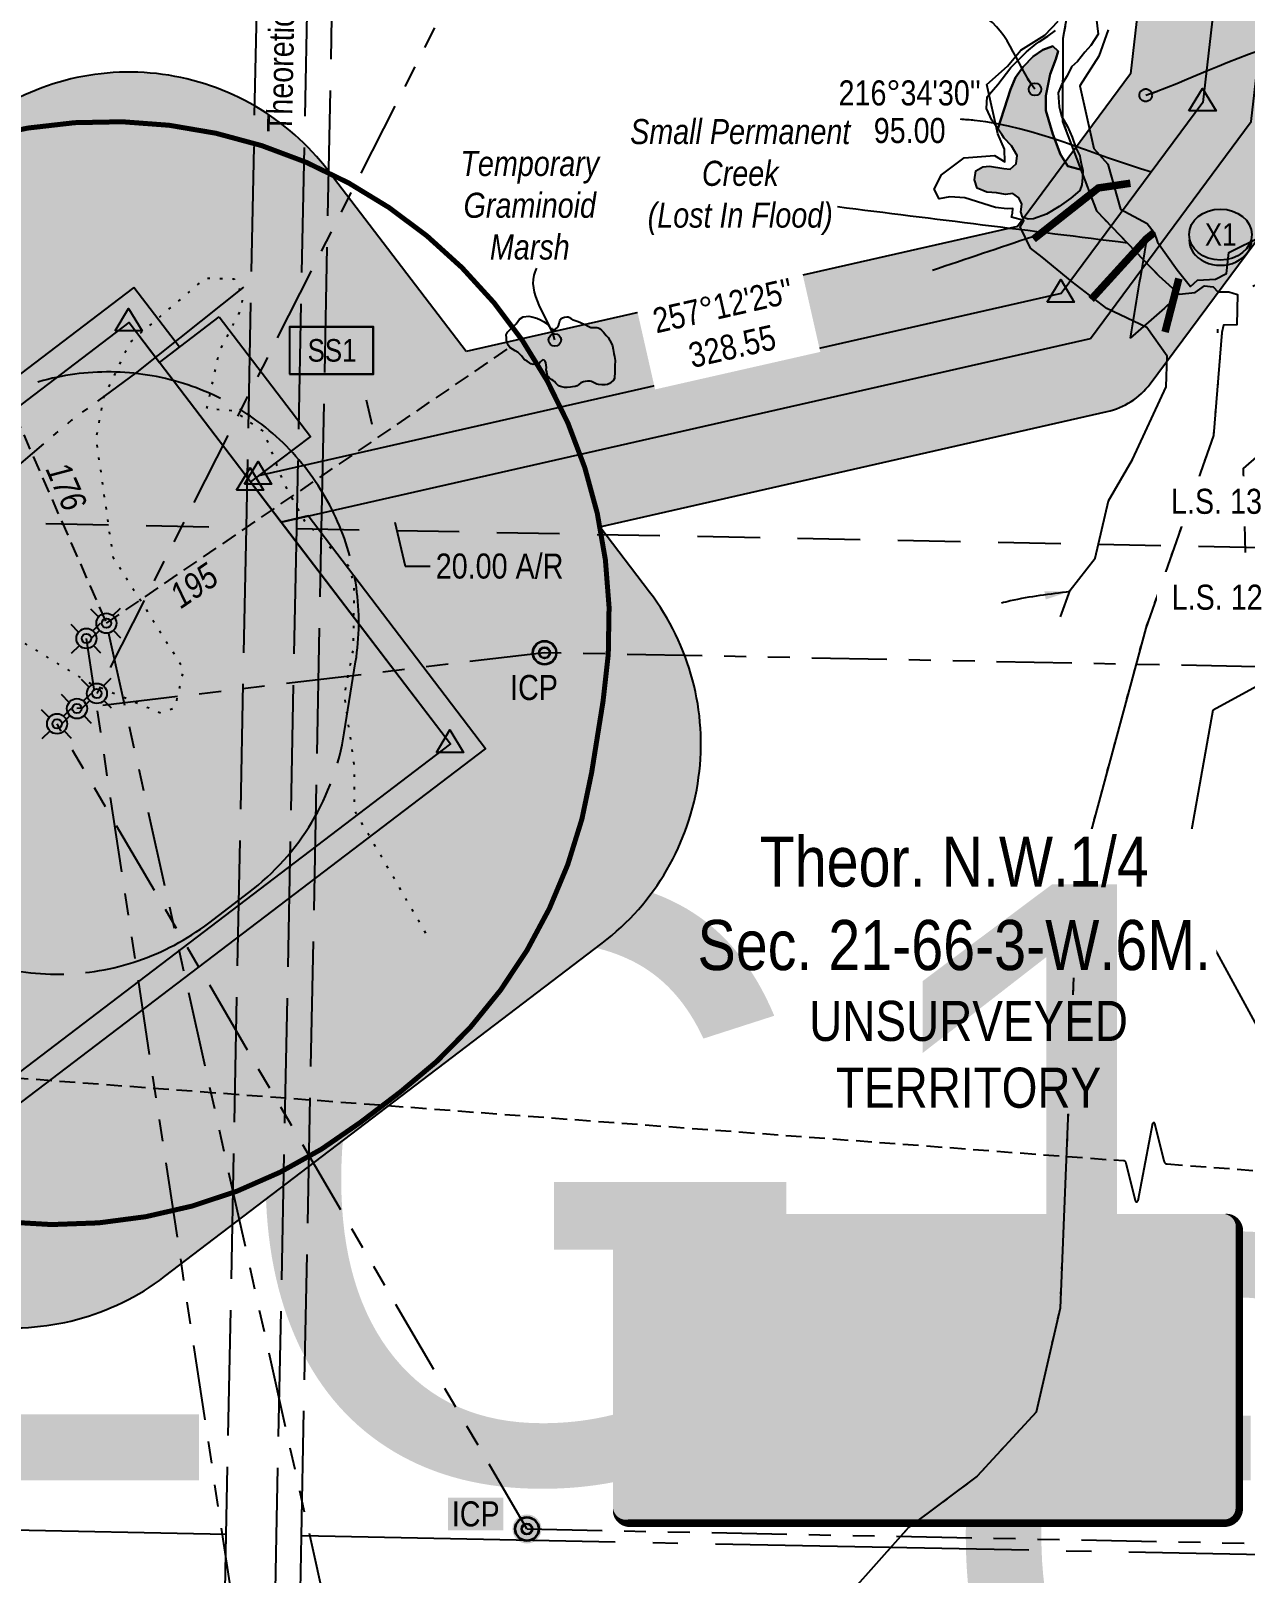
# Model space of a CAD drawing. Extents: x 408734 to 418041, y 6062812 to 6070261.
# Drawn here: x 409556 to 410040, y 6065301 to 6065917 of the extents above; entities that cross this region are included whole.
import ezdxf
from ezdxf.enums import TextEntityAlignment as Align

# ---------------------------------------------------------------- set-up
doc = ezdxf.new("R2018")
doc.units = 0
doc.header["$LTSCALE"] = 5
doc.header["$PDSIZE"] = 0.5
for name, pattern in [('0', [1, 1, 0]), ('foc-BUFFER', [16.75, 15, -1.75]), ('foc-DRILLPATH', [14.75, 6, -1.75, 1.75, -1.75, 1.75, -1.75]), ('foc-LSD', [8, 5, -3]), ('foc-QUARTERLINE', [33, 25, -3, 2, -3]), ('foc-SEISMIC', [20.5, 15, -1, 0.5, -1, 0.5, -1, 0.5, -1]), ('foc-TIELINE', [1.875, 1.25, -0.625]), ('foc-TOPO', [1, 0.2, -0.8]), ('foc-UNSURVEYED', [12.5, 10, -2.5]), ('foc-WHEELTRACKS', [2, 0.4, -1.6])]:
    doc.linetypes.add(name, pattern=pattern)
doc.layers.get('Defpoints').update_dxf_attribs({"color": 9})
for name, color, linetype, lineweight in [('AS-GENERAL', 48, 'Continuous', 18), ('T-TEXT', 48, 'Continuous', 18), ('T-TIE-T', 201, 'Continuous', 18)]:
    doc.layers.add(name, color=color, linetype=linetype, lineweight=lineweight)
for name, color, linetype in [('AS-SEISMIC', 224, 'foc-SEISMIC'), ('AUX-BUFFER', 7, 'foc-BUFFER'), ('BF_SLNET_arc', 7, 'Continuous'), ('C-SYMBOL', 7, 'Continuous'), ('F-RW', 190, 'Continuous'), ('L-BD', 7, 'Continuous'), ('L-MON', 1, 'Continuous'), ('L-ROAD-T', 7, 'Continuous'), ('L-SECQ', 8, 'foc-QUARTERLINE'), ('L-SECTION-LSD', 7, 'foc-LSD'), ('L-TIE', 7, 'foc-TIELINE'), ('L-UNS-T', 3, 'Continuous'), ('L-USEC', 7, 'foc-UNSURVEYED'), ('P-BUFFER-H 30m', 51, 'Continuous'), ('P-CROSSINGS', 250, 'Continuous'), ('P-PDRILLPATH', 12, 'foc-DRILLPATH'), ('P-PROPOSED', 10, 'Continuous'), ('P-PROPOSED-H', 21, 'Continuous'), ('P-TEMP-BLOCKS', 250, 'Continuous'), ('P-TEMP-BLUE', 146, 'Continuous'), ('P-TXT', 4, 'Continuous'), ('T-BUSH', 110, '0'), ('T-CREEK', 160, 'Continuous'), ('T-SLOPE', 48, 'Continuous'), ('T-TIE', 201, 'foc-TIELINE'), ('T-VEGETATION CHANGE', 104, 'foc-TOPO'), ('T-WATER', 160, 'Continuous'), ('T-WATER-H', 133, 'Continuous'), ('T-WATER-P3', 160, 'foc-WHEELTRACKS'), ('T-WATER-T', 170, 'Continuous'), ('WETLAND', 143, 'Continuous'), ('WETLAND-T', 146, 'Continuous')]:
    doc.layers.add(name, color=color, linetype=linetype)
doc.layers.add('P-TEMP-BLUE-H', color=7, linetype='Continuous', true_color=0x99e6ff)
doc.styles.add('100L', font='ARIALN.TTF', dxfattribs={"height": 11})
doc.styles.add('175L', font='ARIALN.TTF', dxfattribs={"height": 20})
doc.styles.add('80CG', font='ARIALN.TTF', dxfattribs={"height": 10})
doc.styles.add('80L', font='ARIALN.TTF', dxfattribs={"height": 10})
doc.styles.add('80LS', font='ARIALNI.TTF', dxfattribs={"height": 10})
doc.styles.add('Crossing', font='ARIALN.TTF', dxfattribs={"height": 10})
doc.styles.add('foc-LtypeFont', font='ARIALN.TTF', dxfattribs={"height": 7.35})
doc.styles.get("Standard").update_dxf_attribs({"font": 'ARIALN.TTF'})
doc.linetypes.add('foc-TOPO-flowdirection-NOLINE', pattern='A,0,[">",foc-LtypeFont,S=0.3,R=0,X=0,Y=-0.945],-20,[">",foc-LtypeFont,S=0.3,R=0,X=0,Y=-0.945],0', length=20)
doc.dimstyles.new('Compass 5 000', dxfattribs={"dimscale": 5, "dimtxt": 9, "dimasz": 2, "dimexe": 0.2, "dimexo": 0.0625, "dimgap": 0.5, "dimtad": 0, "dimtih": 1, "dimtoh": 1, "dimzin": 0, "dimdsep": 46, "dimtxsty": '80CG', "dimcen": 0.1, "dimse1": 1, "dimse2": 1, "dimclrd": 256, "dimclrt": 256, "dimaunit": 1, "dimadec": 4, "dimazin": 0, "dimtfac": 0.06, "dimtofl": 0, "dimtmove": 0, "dimatfit": 1, "dimfxl": 0.2, "dimtolj": 1, "dimtzin": 0, "dimlwd": -1, "dimarcsym": 0})

# ---------------------------------------------------------------- blocks, each defined once
blk = doc.blocks.new('*U41')
at = {"color": 44, "lineweight": 30, "flags": 104}
blk.add_attdef('ENTER_TEXT', text='', height=10, dxfattribs=at).set_placement((-1.04, 0.01), align=Align.MIDDLE_CENTER)
blk = doc.blocks.new('*U66')
h = blk.add_hatch(color=255)
edge = h.paths.add_edge_path()
edge.add_line((-119, -62.5), (119, -62.5))
edge.add_arc((119, -56.5), 6, 270, 360)
edge.add_line((125, -56.5), (125, 55))
edge.add_arc((119, 55), 6, 0, 90)
edge.add_line((119, 61), (-119, 61))
edge.add_arc((-119, 55), 6, 90, 180)
edge.add_line((-125, 55), (-125, -56.5))
edge.add_arc((-119, -56.5), 6, 180, 270)
at = {"color": 44, "flags": 128}
blk.add_lwpolyline([(-119, -62.5, 3, 3, 0), (119, -62.5, 3, 3, 0.414214), (125, -56.5, 3, 3, 0), (125, 55, 3, 0, 0.414214), (119, 61, 0, 0, 0), (-119, 61, 0, 0, 0.414214), (-125, 55, 0, 0, 0), (-125, -56.5, 0, 3, 0.414214)], format="xyseb", close=True, dxfattribs=at)
at = {"color": 44, "lineweight": 30, "flags": 104}
blk.add_attdef('ENTER_TEXT', text='', height=10, dxfattribs=at).set_placement((-1.04, 0.01), align=Align.MIDDLE_CENTER)
blk = doc.blocks.new('WC')
at = {"layer": 'L-MON'}
h = blk.add_hatch(color=255, dxfattribs=at)
h.dxf.hatch_style = 1
edge = h.paths.add_edge_path()
edge.add_arc((0, 0), 0.9, 0, 360)
at = {"layer": 'L-MON', "color": 240, "flags": 128}
for points in [[(-0.62, 0.5), (-1.23, 1.12)], [(0.52, 0.61), (1.13, 1.21)], [(-1.18, -1.18), (-0.56, -0.57)], [(1.16, -1.18), (0.56, -0.57)]]:
    blk.add_lwpolyline(points, dxfattribs=at)
at = {"layer": 'L-MON', "color": 240}
for radius in [0.8, 0.373]:
    blk.add_circle((0, 0), radius, dxfattribs=at)
blk = doc.blocks.new('TRIA')
blk.add_hatch(color=255).paths.add_polyline_path([(-0.04, 1.52), (-1.47, -0.87), (1.39, -0.87)])
blk = doc.blocks.new('TRIAA')
blk.add_blockref('TRIA', (0, 0))
blk = doc.blocks.new('TRIB')
at = {"color": 1}
blk.add_lwpolyline([(-1.12, -0.67), (-0.04, 1.13), (1.04, -0.67)], close=True, dxfattribs=at)
blk = doc.blocks.new('TRIBB')
blk.add_blockref('TRIB', (0, 0))
blk = doc.blocks.new('TRICC')
for name in ['TRIAA', 'TRIBB']:
    blk.add_blockref(name, (0, 0))
blk = doc.blocks.new('plspike')
blk.add_blockref('TRICC', (0, 0))
blk = doc.blocks.new('linebrk')
blk.add_lwpolyline([(0, 0.00175, -0.346152), (-0.00019, 0.0015), (-0.00314, 0.00055, 0.772575), (-0.00312, 0.00036), (0.00312, -0.00036, -0.772575), (0.00314, -0.00055), (0.00019, -0.0015, 0.346152), (0, -0.00175)], format="xyb")
blk = doc.blocks.new('*D72')
at = {"layer": 'Defpoints', "color": 0, "transparency": 16777216}
for p in [(409786.53, 6065771.41), (409791.05, 6065751.93), (409698.78, 6065730.49)]:
    blk.add_point(p, dxfattribs=at)
at = {"layer": 'P-TXT', "transparency": 16777216}
for p, q in [((409691.99, 6065759.7), (409689.72, 6065769.44)), ((409701.04, 6065720.75), (409705.14, 6065703.1)), ((409705.14, 6065703.1), (409715.14, 6065703.1))]:
    blk.add_line(p, q, dxfattribs=at)
for points in [[(409693.61, 6065760.08), (409690.36, 6065759.32), (409694.25, 6065749.96)], [(409702.66, 6065721.12), (409699.42, 6065720.37), (409698.78, 6065730.49)]]:
    blk.add_solid(points, dxfattribs=at)
at = {"layer": 'P-TXT', "transparency": 16777216, "insert": (409742.88, 6065703.1), "char_height": 10, "attachment_point": 5, "style": '80CG'}
blk.add_mtext('\\A1;20.00 A/R', dxfattribs=at)
blk = doc.blocks.new('plbh')
at = {"layer": 'L-MON'}
h = blk.add_hatch(color=255, dxfattribs=at)
h.dxf.hatch_style = 1
edge = h.paths.add_edge_path()
edge.add_arc((0, 0), 1.16, 0, 360)
h = blk.add_hatch(color=256, dxfattribs=at)
h.dxf.hatch_style = 1
h.paths.add_polyline_path([(-0.96, 0, 1), (0.96, 0, 1)])
h.paths.add_polyline_path([(0.91, 0, -1), (-0.91, 0, -1)], flags=16)
h.paths.add_polyline_path([(0.45, 0, -1), (-0.45, 0, -1)], flags=0)
h = blk.add_hatch(color=256, dxfattribs=at)
h.dxf.hatch_style = 1
h.paths.add_polyline_path([(-0.45, 0, 1), (0.45, 0, 1)])
h.paths.add_polyline_path([(0.4, 0, -1), (-0.4, 0, -1)], flags=16)
at = {"layer": 'L-MON', "color": 240}
for radius in [0.96, 0.91, 0.45, 0.4]:
    blk.add_circle((0, 0), radius, dxfattribs=at)
blk = doc.blocks.new('ICP_text')
at = {"color": 14, "insert": (-10.78, -0.47), "char_height": 10, "attachment_point": 5, "style": '80L', "bg_fill": 1, "box_fill_scale": 1.15, "bg_fill_color": 255, "bg_fill_transparency": 0}
blk.add_mtext_dynamic_manual_height_columns('\\pxqc;ICP', width=19.0702, gutter_width=47.5, heights=[0], dxfattribs=at)
blk = doc.blocks.new('Temp_Area5')
at = {"true_color": 0x99e6ff}
h = blk.add_hatch(color=141, dxfattribs=at)
h.dxf.hatch_style = 1
h.paths.add_polyline_path([(-16.83, -9.44), (16.33, -9.44), (16.33, 9.05), (-16.83, 9.05)])
at = {"color": 250}
for points in [[(-17.03, -9.64), (16.53, -9.64), (16.53, 9.25), (-17.03, 9.25)], [(-16.93, -9.54), (16.43, -9.54), (16.43, 9.15), (-16.93, 9.15)]]:
    blk.add_lwpolyline(points, close=True, dxfattribs=at)
at = {"color": 250, "style": '80L'}
blk.add_attdef('TEMPORARY', text='', height=9, dxfattribs=at).set_placement((0, -0.15), align=Align.MIDDLE_CENTER)
blk = doc.blocks.new('xing2')
h = blk.add_hatch(color=50)
h.dxf.hatch_style = 1
edge = h.paths.add_edge_path()
edge.add_ellipse((0, 0), major_axis=(-12.5, 0), ratio=0.816297, start_angle=0, end_angle=360)
h = blk.add_hatch(color=250)
h.dxf.hatch_style = 1
edge = h.paths.add_edge_path()
edge.add_ellipse((0, -2.05), major_axis=(-12.5, 0), ratio=0.816297, start_angle=0, end_angle=180)
edge.add_line((12.5, -2.05), (12.5, 0))
edge.add_ellipse((0, 0), major_axis=(-12.5, 0), ratio=0.816297, start_angle=0, end_angle=180, ccw=False)
edge.add_line((-12.5, 0), (-12.5, -2.05))
at = {"color": 250}
blk.add_ellipse((0, 0), major_axis=(-12.5, 0), ratio=0.816297, dxfattribs=at)
blk.add_ellipse((0, -2.05), major_axis=(-12.5, 0), ratio=0.816297, start_param=0, end_param=3.141593, dxfattribs=at)
at = {"color": 250, "style": 'Crossing'}
blk.add_attdef('CROSSING', text='', height=9, dxfattribs=at).set_placement((0.09, 0.02), align=Align.MIDDLE_CENTER)
at = {"color": 250, "style": 'Crossing', "flags": 1}
for tag, p in [('OWNER', (0.09, -12.49)), ('DESCRIPTION', (0.09, -25.77)), ('LOCATION', (0.09, -39.3)), ('DWG_REF', (0.09, -52.84))]:
    blk.add_attdef(tag, text='', height=9, dxfattribs=at).set_placement(p, align=Align.MIDDLE_CENTER)

msp = doc.modelspace()

# ---------------------------------------------------------------- hatches: boundary and pattern name
at = {"layer": 'P-BUFFER-H 30m'}
h = msp.add_hatch(color=256, dxfattribs=at)
h.dxf.hatch_style = 1
edge = h.paths.add_edge_path()
edge.add_line((409729.563, 6065788.765), (409674.537, 6065860.962))
edge.add_arc((409595.038, 6065800.37), 99.958, 37.313398, 127.313398)
edge.add_line((409534.446, 6065879.869), (409359.769, 6065746.737))
edge.add_arc((409420.361, 6065667.237), 99.958, 127.313398, 217.313398)
edge.add_line((409340.861, 6065606.645), (409469.074, 6065438.423))
edge.add_arc((409548.574, 6065499.015), 99.958, 217.313398, 307.313398)
edge.add_line((409609.166, 6065419.515), (409783.843, 6065552.648))
edge.add_arc((409723.251, 6065632.148), 99.958, 307.313398, 397.313398)
edge.add_line((409802.75, 6065692.74), (409782.882, 6065718.868))
edge.add_line((409782.882, 6065718.868), (409985.249, 6065764.823))
edge.add_arc((409978.601, 6065794.083), 30.006, 282.800324, 322.709721)
edge.add_line((410002.473, 6065775.904), (410066.883, 6065862.709))
edge.add_arc((410042.801, 6065880.578), 29.987, 323.424421, 353.463375)
edge.add_line((410072.593, 6065877.164), (410101.211, 6066126.916))
edge.add_line((410101.211, 6066126.916), (410113.522, 6066133.633))
edge.add_arc((410099.161, 6066159.958), 29.987, 298.61467, 388.61467)
edge.add_line((410125.486, 6066174.319), (410115.911, 6066191.869))
edge.add_arc((410089.587, 6066177.508), 29.987, 28.61467, 118.61467)
edge.add_line((410075.225, 6066203.832), (410040.148, 6066184.696))
edge.add_arc((410054.509, 6066158.371), 29.987, 118.61467, 173.463375)
edge.add_line((410024.717, 6066161.785), (409994.674, 6065899.59))
edge.add_line((409994.674, 6065899.59), (409949.497, 6065838.707))
edge.add_line((409949.497, 6065838.707), (409729.563, 6065788.765))
at = {"layer": 'P-PROPOSED-H'}
h = msp.add_hatch(color=256, dxfattribs=at)
h.dxf.hatch_style = 1
h.paths.add_polyline_path([(409978.608, 6065794.066), (410042.801, 6065880.578), (410073.19, 6066145.789), (410099.161, 6066159.958), (410089.587, 6066177.508), (410054.509, 6066158.371), (410023.55, 6065888.183), (409966.964, 6065811.922), (409646.701, 6065739.198), (409643.524, 6065736.753), (409655.726, 6065720.743)])
h = msp.add_hatch(color=256, dxfattribs=at)
h.dxf.hatch_style = 1
h.paths.add_polyline_path([(409548.574, 6065499.015), (409420.361, 6065667.237), (409595.038, 6065800.37), (409723.251, 6065632.148)])
at = {"layer": 'P-TEMP-BLUE-H'}
h = msp.add_hatch(color=256, dxfattribs=at)
h.dxf.hatch_style = 1
h.paths.add_polyline_path([(409596.928, 6065814.379), (409406.352, 6065669.128), (409546.683, 6065485.006), (409737.26, 6065630.257), (409666.445, 6065723.169), (409655.726, 6065720.743), (409723.251, 6065632.148), (409548.574, 6065499.015), (409420.361, 6065667.237), (409595.038, 6065800.37), (409607.169, 6065784.453), (409615.119, 6065790.512)])
h = msp.add_hatch(color=256, dxfattribs=at)
h.dxf.hatch_style = 1
h.paths.add_polyline_path([(409631.019, 6065802.63), (409667.374, 6065754.931), (409643.524, 6065736.753), (409607.169, 6065784.453)], flags=17)
at = {"layer": 'T-WATER-H', "linetype": 'Continuous'}
h = msp.add_hatch(color=256, dxfattribs=at)
h.dxf.hatch_style = 1
h.paths.add_polyline_path([(409969.675, 6065862.851), (409975.664, 6065861.182), (409975.436, 6065858.338), (409975.209, 6065855.38), (409974.356, 6065853.14), (409970.814, 6065850.006), (409966.125, 6065846.684), (409961.088, 6065843.588), (409955.859, 6065841.769), (409953.797, 6065841.662), (409951.557, 6065842.374), (409950.806, 6065844.628), (409951.256, 6065847.632), (409950.055, 6065850.186), (409947.651, 6065851.839), (409944.796, 6065851.538), (409941.199, 6065852.196), (409937.455, 6065852.416), (409937.332, 6065852.423), (409933.464, 6065854.016), (409932.44, 6065857.314), (409932.895, 6065860.954), (409935.739, 6065862.546), (409938.355, 6065862.774), (409944.043, 6065861.864), (409944.134, 6065861.856), (409946.545, 6065861.637), (409949.047, 6065863.684), (409949.389, 6065867.096), (409947.114, 6065870.85), (409944.27, 6065874.035), (409943.219, 6065875.497), (409941.654, 6065877.674), (409946.733, 6065893.36), (409948.685, 6065898.242), (409951.858, 6065902.391), (409955.763, 6065906.54), (409959.668, 6065909.225), (409963.574, 6065910.689), (409965.77, 6065908.737), (409964.794, 6065905.564), (409962.597, 6065899.462), (409960.889, 6065890.92), (409960.889, 6065885.062), (409963.574, 6065875.543), (409966.747, 6065867.489)])

# ---------------------------------------------------------------- linework, layer by layer
at = {"layer": 'AS-GENERAL', "const_width": 2.999, "flags": 128}
for points in [[(409994.596, 6065855.974), (409981.827, 6065854.098), (409955.903, 6065833.635)], [(410004.038, 6065836.296), (410000.861, 6065833.696), (409978.913, 6065809.588)], [(410008.415, 6065796.577), (410013.927, 6065817.945)]]:
    msp.add_lwpolyline(points, dxfattribs=at)
at = {"layer": 'AS-SEISMIC', "flags": 128}
msp.add_lwpolyline([(409419.8, 6065645.155), (409436.759, 6065654.059), (409466.721, 6065677.229), (409486.598, 6065690.9), (409506.85, 6065705.774), (409572.232, 6065761.512), (409598.319, 6065780.525), (409640.775, 6065814.485)], dxfattribs=at)
at = {"layer": 'AUX-BUFFER', "color": 251, "linetype": 'foc-BUFFER', "const_width": 1.999, "flags": 128}
msp.add_lwpolyline([(409687.421, 6065481.16), (409703.33, 6065493.276, 0.1926551), (409779.612, 6065620.739), (409784.15, 6065649.105, 0.6709453), (409468.256, 6065841.705), (409459.533, 6065835.286, 0.1523891), (409388.99, 6065739.332), (409377.266, 6065705.27, 0.741887)], format="xyb", close=True, dxfattribs=at)
at = {"layer": 'AUX-BUFFER', "color": 251, "linetype": 'foc-BUFFER', "flags": 128}
msp.add_lwpolyline([(409626.859, 6065560.683), (409642.769, 6065572.799, 0.1926551), (409680.91, 6065636.53), (409685.448, 6065664.896, 0.6709453), (409527.501, 6065761.196), (409518.778, 6065754.777, 0.1523891), (409483.506, 6065706.8), (409471.782, 6065672.738, 0.741887)], format="xyb", close=True, dxfattribs=at)
at = {"layer": 'BF_SLNET_arc'}
msp.add_lwpolyline([(410029.354, 6065797.693), (410029.3, 6065796.316)], dxfattribs=at)
at = {"layer": 'F-RW'}
msp.add_lwpolyline([(410216.689, 6065205.24), (410160.849, 6065307.528), (410133.218, 6065358.15), (410123.635, 6065375.702), (410014.908, 6065574.888), (410027.576, 6065645.804), (410281.642, 6065784.381), (410290.422, 6065789.171), (410299.294, 6065794.01), (410339.36, 6065815.865), (410363.054, 6065828.79), (410377.162, 6065836.486), (410405.173, 6065851.767), (410422.729, 6065861.343), (410435.895, 6065868.526), (410468.392, 6065886.255), (410475.357, 6065890.054), (410528.043, 6065793.619), (410564.263, 6065813.36)], dxfattribs=at)
at = {"layer": 'L-SECQ', "flags": 128}
for points in [[(408868.566, 6065331.86), (409633.93, 6065316.734)], [(409664.077, 6065316.139), (410419.589, 6065301.207)]]:
    msp.add_lwpolyline(points, dxfattribs=at)
at = {"layer": 'L-SECTION-LSD', "flags": 128}
for points in [[(408841.966, 6065734.457), (409641.723, 6065718.576)], [(409661.827, 6065718.173), (410462.131, 6065702.483)]]:
    msp.add_lwpolyline(points, dxfattribs=at)
at = {"layer": 'L-TIE', "flags": 128}
msp.add_lwpolyline([(410009.184, 6065464.515), (410553.581, 6065423.752)], dxfattribs=at)
at = {"layer": 'L-USEC'}
for p, q in [((409649.773, 6066120.656), (409641.723, 6065718.576)), ((409669.877, 6066120.259), (409661.827, 6065718.173)), ((409671.879, 6065717.98), (409679.929, 6066120.06)), ((409641.723, 6065718.576), (409633.673, 6065316.495)), ((409661.827, 6065718.173), (409653.778, 6065316.092)), ((409663.829, 6065315.898), (409671.879, 6065717.98)), ((409633.673, 6065316.495), (409631.678, 6065216.801)), ((409653.778, 6065316.092), (409651.783, 6065216.404)), ((409661.834, 6065216.205), (409663.829, 6065315.898))]:
    msp.add_line(p, q, dxfattribs=at)
at = {"layer": 'P-BUFFER-H 30m', "flags": 128}
msp.add_lwpolyline([(409729.563, 6065788.765), (409674.537, 6065860.962, 0.4142136), (409534.446, 6065879.869), (409359.769, 6065746.737, 0.4142136), (409340.861, 6065606.645), (409469.074, 6065438.423, 0.4142136), (409609.166, 6065419.515), (409783.843, 6065552.648, 0.4142136), (409802.75, 6065692.74), (409782.882, 6065718.868), (409985.249, 6065764.823, 0.1759194), (410002.473, 6065775.904), (410066.883, 6065862.709, 0.1318254), (410072.593, 6065877.164), (410101.211, 6066126.916), (410113.522, 6066133.633, 0.4142136), (410125.486, 6066174.319), (410115.911, 6066191.869, 0.4142136), (410075.225, 6066203.832), (410040.148, 6066184.696, 0.2439989), (410024.717, 6066161.785), (409994.674, 6065899.59), (409949.497, 6065838.707)], format="xyb", close=True, dxfattribs=at)
at = {"layer": 'P-PDRILLPATH'}
for p, q in [((409767.814, 6066018.346), (409582.207, 6065652.321)), ((409689.565, 6065215.657), (409585.989, 6065680.339)), ((409760.812, 6065668.564), (409574.257, 6065646.262)), ((409753.809, 6065318.781), (409566.298, 6065640.206))]:
    msp.add_line(p, q, dxfattribs=at)
at = {"layer": 'P-PDRILLPATH', "flags": 128}
for points in [[(409647.525, 6065216.488), (409578.022, 6065674.268)], [(410561.076, 6065652.746), (409760.812, 6065668.563)], [(409753.809, 6065318.78), (410554.136, 6065302.962)]]:
    msp.add_lwpolyline(points, dxfattribs=at)
at = {"layer": 'P-PROPOSED', "flags": 128}
msp.add_lwpolyline([(409548.574, 6065499.015), (409420.361, 6065667.237), (409595.038, 6065800.37), (409723.251, 6065632.148)], close=True, dxfattribs=at)
at = {"layer": 'P-TEMP-BLUE', "flags": 128}
for points in [[(409596.928, 6065814.379), (409406.352, 6065669.128), (409546.683, 6065485.006), (409737.26, 6065630.257), (409666.445, 6065723.169), (409655.726, 6065720.743), (409723.251, 6065632.148), (409548.574, 6065499.015), (409420.361, 6065667.237), (409595.038, 6065800.37), (409607.169, 6065784.453), (409615.119, 6065790.512)], [(409631.019, 6065802.63), (409667.374, 6065754.931), (409643.524, 6065736.753), (409607.169, 6065784.453)]]:
    msp.add_lwpolyline(points, close=True, dxfattribs=at)
at = {"layer": 'T-CREEK', "linetype": 'Continuous'}
msp.add_lwpolyline([(409969.675, 6065862.851), (409975.664, 6065861.182), (409975.436, 6065858.338), (409975.209, 6065855.38), (409974.356, 6065853.14), (409970.814, 6065850.006), (409966.125, 6065846.684), (409961.088, 6065843.588), (409955.859, 6065841.769), (409953.797, 6065841.662), (409951.557, 6065842.374), (409950.806, 6065844.628), (409951.256, 6065847.632), (409950.055, 6065850.186), (409947.651, 6065851.839), (409944.796, 6065851.538), (409941.199, 6065852.196), (409937.455, 6065852.416), (409937.332, 6065852.423), (409933.464, 6065854.016), (409932.44, 6065857.314), (409932.895, 6065860.954), (409935.739, 6065862.546), (409938.355, 6065862.774), (409944.043, 6065861.864), (409944.134, 6065861.856), (409946.545, 6065861.637), (409949.047, 6065863.684), (409949.389, 6065867.096), (409947.114, 6065870.85), (409944.27, 6065874.035), (409943.219, 6065875.497), (409941.654, 6065877.674), (409946.733, 6065893.36), (409948.685, 6065898.242), (409951.858, 6065902.391), (409955.763, 6065906.54), (409959.668, 6065909.225), (409963.574, 6065910.689), (409965.77, 6065908.737), (409964.794, 6065905.564), (409962.597, 6065899.462), (409960.889, 6065890.92), (409960.889, 6065885.062), (409963.574, 6065875.543), (409966.747, 6065867.489), (409969.675, 6065862.851)], close=True, dxfattribs=at)
at = {"layer": 'T-SLOPE', "flags": 128}
for points in [[(409966.73, 6065682.881), (409970.598, 6065693.579), (409980.54, 6065706.263), (409985.834, 6065729.14), (409995.454, 6065745.737), (410008.799, 6065774.747), (410009.227, 6065786.99), (410001.205, 6065798.451), (409985.141, 6065805.987), (409971.389, 6065816.56), (409959.376, 6065826.466), (409954.665, 6065830.044), (409950.628, 6065838.63), (409952.078, 6065841.068), (409947.095, 6065842.379), (409947.516, 6065844.061), (409947.703, 6065845.856), (409945.375, 6065845.744), (409940.748, 6065846.286), (409928.497, 6065850.157), (409922.57, 6065850.589), (409918.326, 6065849.697), (409916.274, 6065853.604), (409919.177, 6065859.394), (409928.215, 6065866.067), (409940.331, 6065867.098), (409944.429, 6065864.505), (409944.36, 6065869.538), (409941.708, 6065875.737), (409937.286, 6065895.454), (409945.496, 6065902.667), (409950.931, 6065909.125), (409960.491, 6065915.129), (409965.753, 6065920.705)], [(409985.743, 6065917.156), (409982.03, 6065906.727), (409974.471, 6065894.847), (409979.958, 6065869.909), (409985.59, 6065863.564), (409990.568, 6065845.679), (410001.219, 6065839.884), (410004.038, 6065836.296), (410005.405, 6065832.5), (410013.279, 6065821.374), (410018.576, 6065814.823), (410018.576, 6065814.823), (410021.342, 6065817.323), (410028.561, 6065817.744), (410032.881, 6065819.975), (410033.874, 6065828.293), (410047.232, 6065835.013)], [(410094.173, 6065760.249), (410073.803, 6065774.842), (410053.196, 6065754.01), (410039.545, 6065742.12), (410040.372, 6065708.615)]]:
    msp.add_lwpolyline(points, dxfattribs=at)
at = {"layer": 'T-TIE', "flags": 128}
for points in [[(409515.314, 6065841.378), (409585.989, 6065680.339)], [(409585.989, 6065680.339), (409747.03, 6065790.454)]]:
    msp.add_lwpolyline(points, dxfattribs=at)
at = {"layer": 'T-VEGETATION CHANGE', "flags": 128}
msp.add_lwpolyline([(409713.457, 6065556.68), (409684.931, 6065605.791), (409684.931, 6065623.614), (409680.969, 6065651.734), (409684.534, 6065669.953), (409684.931, 6065695.697), (409682.95, 6065702.826), (409665.121, 6065721.045), (409656.8, 6065736.491), (409648.863, 6065756.794), (409636.787, 6065765.069), (409626.075, 6065765.945), (409630.982, 6065788.598), (409639.269, 6065804.583), (409640.634, 6065810.73), (409637.124, 6065817.651), (409625.228, 6065817.943), (409595.555, 6065792.694), (409584.822, 6065770.488), (409581.827, 6065754.021), (409588.566, 6065706.866), (409616.767, 6065662.183), (409613.273, 6065646.464), (409607.532, 6065644.468), (409579.828, 6065656.195), (409552.124, 6065673.161), (409509.194, 6065712.582), (409496.965, 6065722.562), (409483.487, 6065699.608), (409513.772, 6065646.536), (409519.762, 6065613.005), (409521.758, 6065593.845), (409534.138, 6065574.285), (409546.516, 6065514.409)], dxfattribs=at)
at = {"layer": 'T-WATER', "flags": 128}
msp.add_lwpolyline([(410014.072, 6065811.743), (410020.404, 6065812.368), (410024.149, 6065814.983), (410027.572, 6065814.67), (410029.476, 6065812.579), (410033.908, 6065812.627), (410037.318, 6065811.624), (410037.058, 6065799.409), (410031.76, 6065799.269), (410031.093, 6065796.36)], dxfattribs=at)
at = {"layer": 'T-WATER-P3', "flags": 128}
for points in [[(409556.727, 6066466.884), (409574.609, 6066465.509), (409674.103, 6066412.32), (409709.731, 6066396.22), (409741.247, 6066376.917), (409767.912, 6066352.592), (409792.258, 6066326.073), (409820.103, 6066303.192), (409911.627, 6066241.907), (409952.876, 6066217.991), (409977.579, 6066184.612), (409987.221, 6066149.021), (409987.899, 6066137.487), (409987.898, 6066108.133), (409980.568, 6066087.78), (409961.836, 6066061.57), (409962.237, 6066012.929), (409970.617, 6065975.195), (409970.2, 6065927.954), (409967.651, 6065913.823), (409967.517, 6065880.659), (409980.994, 6065844.975), (410005.894, 6065819.061), (410014.007, 6065811.672)], [(410162.062, 6066087.231), (410160.233, 6066066.366), (410123.547, 6066067.06), (410121.212, 6066044.525), (410128.234, 6066022.088), (410088.175, 6065890.778), (410056.119, 6065821.149), (410037.318, 6065811.624)], [(410031.093, 6065796.36), (410027.686, 6065755.33), (410000.695, 6065678.418), (409978.894, 6065597.634), (409972.474, 6065552.045), (409966.515, 6065406.917), (409956.949, 6065365.44), (409933.496, 6065339.894), (409906.071, 6065319.315), (409882.334, 6065292.798), (409853.091, 6065212.426)]]:
    msp.add_lwpolyline(points, dxfattribs=at)
at = {"layer": 'T-WATER-P3', "linetype": 'foc-TOPO-flowdirection-NOLINE', "flags": 128}
for points in [[(409556.727, 6066466.884), (409574.609, 6066465.509), (409674.103, 6066412.32), (409709.731, 6066396.22), (409741.247, 6066376.917), (409767.912, 6066352.592), (409792.258, 6066326.073), (409820.103, 6066303.192), (409911.627, 6066241.907), (409952.876, 6066217.991), (409977.579, 6066184.612), (409987.221, 6066149.021), (409987.899, 6066137.487), (409987.898, 6066108.133), (409980.568, 6066087.78), (409961.836, 6066061.57), (409962.237, 6066012.929), (409970.617, 6065975.195), (409970.2, 6065927.954), (409967.651, 6065913.823), (409967.517, 6065880.659), (409980.994, 6065844.975), (410005.894, 6065819.061), (410014.007, 6065811.672)], [(410031.093, 6065796.36), (410027.686, 6065755.33), (410000.695, 6065678.418), (409978.894, 6065597.634), (409972.474, 6065552.045), (409966.515, 6065406.917), (409956.949, 6065365.44), (409933.496, 6065339.894), (409906.071, 6065319.315), (409882.334, 6065292.798), (409853.091, 6065212.426)]]:
    msp.add_lwpolyline(points, dxfattribs=at)
at = {"layer": 'WETLAND', "linetype": 'Continuous'}
msp.add_lwpolyline([(409980.669, 6065924.424), (409981.692, 6065915.552), (409978.849, 6065911.002), (409976.346, 6065908.272), (409973.503, 6065904.633), (409971.114, 6065902.471), (409969.294, 6065898.831), (409967.133, 6065895.305), (409965.768, 6065892.12), (409966.223, 6065886.547), (409967.133, 6065882.793), (409969.521, 6065878.585), (409971.341, 6065874.376), (409972.82, 6065870.168), (409974.413, 6065866.869), (409974.605, 6065865.832), (409974.981, 6065863.798), (409975.664, 6065861.182), (409969.675, 6065862.851), (409966.747, 6065867.489), (409963.574, 6065875.543), (409960.889, 6065885.062), (409960.889, 6065890.92), (409962.597, 6065899.462), (409964.794, 6065905.564), (409965.77, 6065908.737), (409963.574, 6065910.689), (409959.668, 6065909.225), (409955.763, 6065906.54), (409951.858, 6065902.391), (409948.685, 6065898.242), (409946.733, 6065893.36), (409941.654, 6065877.674), (409939.265, 6065881.201), (409937.218, 6065885.751), (409937.445, 6065890.414), (409941.654, 6065895.419), (409946.886, 6065902.244), (409953.142, 6065908.5), (409957.009, 6065911.685), (409958.14, 6065912.429), (409961.673, 6065914.756), (409964.744, 6065916.917)], dxfattribs=at)
msp.add_lwpolyline([(409748.237, 6065798.595), (409749.536, 6065799.893), (409750.835, 6065801.697), (409752.35, 6065802.707), (409754.514, 6065802.924), (409755.813, 6065802.707), (409757.689, 6065802.058), (409759.204, 6065801.481), (409760.358, 6065800.831), (409762.234, 6065799.533), (409762.663, 6065798.877), (409762.989, 6065798.404), (409763.284, 6065798.049), (409764.141, 6065797.635), (409764.762, 6065797.606), (409765.382, 6065797.872), (409766.091, 6065798.522), (409766.446, 6065799.113), (409766.712, 6065799.94), (409766.919, 6065801.063), (409767.185, 6065801.625), (409767.421, 6065801.98), (409767.953, 6065802.305), (409768.84, 6065802.571), (409769.667, 6065802.659), (409770.258, 6065802.689), (409770.82, 6065802.334), (409771.322, 6065801.98), (409772.297, 6065801.507), (409773.095, 6065801.152), (409774.248, 6065800.738), (409775.164, 6065800.384), (409775.932, 6065800), (409776.996, 6065799.586), (409778.178, 6065798.965), (409778.769, 6065798.611), (409779.301, 6065798.433), (409780.011, 6065798.404), (409780.572, 6065798.404), (409781.636, 6065798.404), (409782.257, 6065798.256), (409782.789, 6065797.96), (409783.586, 6065797.34), (409784.325, 6065796.542), (409785.448, 6065795.212), (409786.187, 6065794.444), (409786.896, 6065793.262), (409787.34, 6065792.286), (409787.871, 6065791.134), (409788.226, 6065789.627), (409788.492, 6065788.06), (409788.669, 6065786.878), (409788.994, 6065785.194), (409788.847, 6065783.125), (409788.847, 6065781.707), (409788.847, 6065780.14), (409788.758, 6065778.751), (409788.669, 6065778.042), (409788.315, 6065777.422), (409787.31, 6065776.387), (409786.689, 6065776.092), (409785.921, 6065775.678), (409785.005, 6065775.56), (409783.616, 6065775.56), (409782.345, 6065775.589), (409781.666, 6065775.767), (409781.134, 6065776.033), (409780.07, 6065776.624), (409779.538, 6065776.831), (409779.006, 6065776.919), (409778.001, 6065776.919), (409777.055, 6065776.89), (409776.405, 6065776.712), (409775.282, 6065776.358), (409774.543, 6065775.648), (409773.834, 6065775.146), (409773.036, 6065774.88), (409771.972, 6065774.703), (409771.174, 6065774.614), (409769.874, 6065774.496), (409768.722, 6065774.437), (409767.126, 6065774.851), (409766.417, 6065775.117), (409765.796, 6065775.648), (409765.353, 6065776.18), (409764.821, 6065776.801), (409764.259, 6065777.185), (409763.639, 6065777.599), (409762.841, 6065778.22), (409762.338, 6065778.692), (409762.043, 6065779.106), (409761.806, 6065779.756), (409761.718, 6065780.643), (409761.511, 6065781.5), (409761.6, 6065782.475), (409761.452, 6065783.391), (409761.334, 6065784.248), (409761.068, 6065784.987), (409760.654, 6065785.401), (409760.122, 6065785.489), (409759.679, 6065785.223), (409759.235, 6065784.632), (409758.703, 6065784.071), (409758.526, 6065783.982), (409758.319, 6065783.894), (409757.61, 6065783.746), (409756.221, 6065783.657), (409755.394, 6065783.834), (409754.773, 6065784.337), (409753.827, 6065784.898), (409752.852, 6065785.489), (409752.231, 6065786.14), (409751.581, 6065787.026), (409750.872, 6065787.883), (409750.281, 6065788.356), (409749.04, 6065789.065), (409748.035, 6065789.745), (409747.03, 6065790.454), (409746.498, 6065791.252), (409746.055, 6065792.05), (409745.7, 6065793.202), (409745.641, 6065794.296), (409745.553, 6065795.448), (409746.085, 6065796.483), (409746.942, 6065797.458), (409748.237, 6065798.595)], close=True, dxfattribs=at)

# ---------------------------------------------------------------- block references
ref = msp.add_blockref('*U66', (409913.088, 6065383.557), dxfattribs=dict(xscale=0.99957941, yscale=0.99957941, zscale=0.99957941))
lines = msp.add_mtext('CSL160013 \\PCSL160016\\PDTLG150003  Norbord Inc.\\PFMA9900037 Canadian Forest Products Ltd.\\PRTF 229377 & 229392 PGI Processing ULC\\PTFA 203902 Nova Gas Transmission Ltd.\\PTPA 979 DALLAS STEWART BENNETT', dxfattribs={"color": 44, "insert": (409912.74, 6065434.068), "char_height": 237.98055, "attachment_point": 1})
ref.add_attrib('ENTER_TEXT', '', (409912.74, 6065434.068), dxfattribs={"flags": 104}).embed_mtext(lines)
at = {"xscale": 0.99957941, "yscale": 0.99957941, "zscale": 0.99957941}
msp.add_blockref('ICP_text', (409744.144, 6065325.206), dxfattribs=at)
at = {"layer": 'L-MON'}
for name, p, xscale, yscale, zscale in [('plspike', (410023.55, 6065888.183), 4.99789704999999, 4.99789704999999, 4.99789704999999), ('plspike', (409595.038, 6065800.37), 4.99789704999999, 4.99789704999999, 4.99789704999999), ('plspike', (409646.701, 6065739.198), 4.99789704999999, 4.99789704999999, 4.99789704999999), ('plspike', (409643.524, 6065736.753), 4.99789704999999, 4.99789704999999, 4.99789704999999), ('WC', (409585.989, 6065680.339), 4.999999999999989, 4.999999999999989, 4.999999999999989), ('WC', (409578.022, 6065674.268), 4.999999999999989, 4.999999999999989, 4.999999999999989), ('plbh', (409760.812, 6065668.563), 4.997897049999991, 4.997897049999991, 4.997897049999991), ('WC', (409582.207, 6065652.321), 4.999999999999989, 4.999999999999989, 4.999999999999989), ('WC', (409566.307, 6065640.203), 4.999999999999989, 4.999999999999989, 4.999999999999989), ('WC', (409574.257, 6065646.262), 4.999999999999989, 4.999999999999989, 4.999999999999989), ('plspike', (409723.251, 6065632.148), 4.99789704999999, 4.99789704999999, 4.99789704999999), ('plbh', (409753.809, 6065318.78), 4.997897049999991, 4.997897049999991, 4.997897049999991)]:
    msp.add_blockref(name, p, dxfattribs=dict(at, xscale=xscale, yscale=yscale, zscale=zscale))
at = {"layer": 'L-MON', "linetype": 'Continuous', "xscale": 4.997897049999996, "yscale": 4.997897049999996, "zscale": 4.997897049999996}
msp.add_blockref('plspike', (409966.964, 6065811.922), dxfattribs=at)
at = {"layer": 'P-CROSSINGS', "linetype": 'Continuous', "xscale": 0.99957941, "yscale": 0.99957941, "zscale": 0.99957941}
msp.add_blockref('xing2', (410030.504, 6065835.485), dxfattribs=at).add_auto_attribs({'CROSSING': 'X1'})
at = {"layer": 'P-TEMP-BLOCKS'}
msp.add_blockref('Temp_Area5', (409676.036, 6065789.419), dxfattribs=at).add_auto_attribs({'TEMPORARY': 'SS1'})

# ---------------------------------------------------------------- texts
at = {"color": 14, "style": '80L'}
msp.add_text('ICP', height=9.9958, dxfattribs=at).set_placement((409747.082, 6065649.694))
at = {"layer": 'L-BD', "insert": (409878.368, 6065897.038), "char_height": 9.99579, "width": 56.28368, "attachment_point": 1, "line_spacing_factor": 0.9, "style": '80L'}
msp.add_mtext("\\pxqc;216°34'30''\\P95.00 ", dxfattribs=at)
at = {"layer": 'L-ROAD-T', "style": '80L'}
msp.add_text('Theoretic Government Road Allowance', height=9.99579, rotation=88.867633, dxfattribs=at).set_placement((409657.011, 6065976.287), align=Align.MIDDLE_CENTER)
at = {"layer": 'T-TIE-T', "linetype": 'Continuous', "style": '80LS'}
for s, rotation, p in [('176', 293.6951, (409570.048, 6065734.989)), ('195', 34.3631, (409620.806, 6065695.432))]:
    msp.add_text(s, height=9.9958, rotation=rotation, dxfattribs=at).set_placement(p, align=Align.MIDDLE)
at = {"layer": 'T-WATER-T', "insert": (409787.241, 6065881.608), "char_height": 10, "attachment_point": 1, "style": '80L'}
msp.add_mtext_dynamic_manual_height_columns('\\pxqc,t10;{\\fArial Narrow|b0|i1|c0|p34;Small Permanent Creek\\P(Lost In Flood)}', width=103.33309, gutter_width=50.021, heights=[0], dxfattribs=at)
at = {"layer": 'WETLAND-T', "linetype": 'Continuous', "insert": (409726.832, 6065868.866), "char_height": 10, "attachment_point": 1, "style": '80L'}
msp.add_mtext_dynamic_manual_height_columns('\\pxqc;{\\fArial Narrow|b0|i1|c0|p34;Temporary Graminoid Marsh}', width=56.2014, gutter_width=50.021, heights=[0], dxfattribs=at)

# ---------------------------------------------------------------- dimensions: what is measured, and where the dimension line sits
at = {"layer": 'P-TXT'}
dim = msp.add_linear_dim(base=(409698.777, 6065730.488), p1=(409786.526, 6065771.405), p2=(409791.052, 6065751.933), angle=283.083556, text='20.00 A/R', dimstyle='Compass 5 000', dxfattribs=at)
dim.commit()
dim.dimension.update_dxf_attribs({"geometry": '*D72', "text_midpoint": (409742.879, 6065703.095), "dimtype": 161})

# ---------------------------------------------------------------- leaders
at = {"layer": 'L-BD', "path_type": 1}
msp.add_leader([(410002.955, 6065860.427), (409932.388, 6065881.028), (409926.826, 6065881.533)], dimstyle='Compass 5 000', override={"dimgap": 0.5, "dimtad": 0}, dxfattribs=at)
at = {"layer": 'T-BUSH', "path_type": 1}
msp.add_leader([(410000.71, 6065891.118), (410067.011, 6065914.319), (410070.438, 6065914.813)], dimstyle='Compass 5 000', override={"dimasz": 1, "dimldrblk": 'DotBlank'}, dxfattribs=at)
at = {"layer": 'T-TEXT', "path_type": 1}
for points in [[(409955.628, 6065834.627), (409915.565, 6065821.165)], [(410000.952, 6065833.459), (409994.542, 6065794.146)], [(409970.396, 6065693.021), (409946.663, 6065689.239), (409943.125, 6065688.354)]]:
    msp.add_leader(points, dimstyle='Compass 5 000', override={"dimgap": 0.5, "dimtad": 0}, dxfattribs=at)
msp.add_leader([(410011.269, 6065808.871), (409994.542, 6065794.146)], dimstyle='Compass 5 000', dxfattribs=at)
at = {"layer": 'T-WATER-T', "path_type": 1}
for points, override in [([(409956.516, 6065893.49), (409933.762, 6065923.752), (409930.992, 6065924.741)], {"dimasz": 1, "dimldrblk": 'DotBlank'}), ([(409993.367, 6065832.099), (409877.744, 6065846.503)], {"dimgap": 0.5, "dimtad": 0})]:
    msp.add_leader(points, dimstyle='Compass 5 000', override=override, dxfattribs=at)
at = {"layer": 'WETLAND-T', "linetype": 'Continuous', "path_type": 1}
msp.add_leader([(409764.939, 6065793.427), (409757.205, 6065820.861), (409757.797, 6065822.143)], dimstyle='Compass 5 000', override={"dimasz": 1, "dimgap": 0.5, "dimtad": 0, "dimldrblk": 'DotBlank'}, dxfattribs=at)

# ---------------------------------------------------------------- next in the draw order: texts
at = {"layer": 'C-SYMBOL', "color": 3, "insert": (409924.303, 6065595.211), "char_height": 19.99159, "width": 203.15681, "attachment_point": 2, "style": '175L', "bg_fill": 3, "box_fill_scale": 1.15, "bg_fill_color": 256, "bg_fill_true_color": 256, "bg_fill_transparency": 0}
msp.add_mtext('Theor. N.W.1/4 \\PSec. 21-66-3-W.6M.', dxfattribs=at)
at = {"layer": 'L-SECTION-LSD', "char_height": 9.99579, "attachment_point": 1, "style": '100L', "bg_fill": 3, "box_fill_scale": 1.5, "bg_fill_color": 256, "bg_fill_transparency": 0}
for s, width, insert in [('\\pxqr;L.S. 13', 36.83422, (410010.247, 6065734.013)), ('\\pxqr;L.S. 12', 37.11172, (410010.247, 6065695.744))]:
    msp.add_mtext_dynamic_manual_height_columns(s, width=width, gutter_width=55, heights=[0], dxfattribs=dict(at, insert=insert))
at = {"layer": 'L-UNS-T', "color": 3, "insert": (409929.999, 6065508.157), "char_height": 15.99327, "attachment_point": 5, "style": '80L', "bg_fill": 3, "box_fill_scale": 1.15, "bg_fill_color": 256, "bg_fill_true_color": 256, "bg_fill_transparency": 0}
msp.add_mtext_dynamic_manual_height_columns('\\pxqc;UNSURVEYED TERRITORY', width=126.41375, gutter_width=47.5, heights=[0], dxfattribs=at)

# ---------------------------------------------------------------- next in the draw order: linework, layer by layer
at = {"layer": 'L-TIE', "flags": 128}
msp.add_lwpolyline([(409548.588, 6065499.003), (409991.771, 6065465.819)], dxfattribs=at)
at = {"layer": 'P-PROPOSED', "flags": 128}
msp.add_lwpolyline([(409978.608, 6065794.066), (410042.801, 6065880.578), (410073.19, 6066145.789), (410099.161, 6066159.958), (410089.587, 6066177.508), (410054.509, 6066158.371), (410023.55, 6065888.183), (409966.964, 6065811.922), (409646.701, 6065739.198), (409643.524, 6065736.753), (409655.726, 6065720.743)], close=True, dxfattribs=at)

# ---------------------------------------------------------------- next in the draw order: block references
ref = msp.add_blockref('*U41', (409032.69, 6065576.178), dxfattribs=dict(xscale=0.99957941, yscale=0.99957941, zscale=0.99957941))
lines = msp.add_mtext('DTLG150003  Norbord Inc.\\PFMA9900037 Canadian Forest Products Ltd.^JTPA 979 DALLAS STEWART BENNETT', dxfattribs={"color": 44, "insert": (409032.342, 6065576.182), "char_height": 237.98055, "attachment_point": 1})
ref.add_attrib('ENTER_TEXT', '', (409032.342, 6065576.182), dxfattribs={"flags": 104}).embed_mtext(lines)
at = {"layer": 'L-TIE', "xscale": 4997.897050000003, "yscale": 4997.897050000003, "zscale": 4997.897050000003, "rotation": 265.7178722405907}
msp.add_blockref('linebrk', (410000.477, 6065465.167), dxfattribs=at)

# ---------------------------------------------------------------- next in the draw order: texts
at = {"layer": 'L-BD', "linetype": 'Continuous', "insert": (409830.871, 6065812.041), "char_height": 9.99579, "width": 57.60107, "attachment_point": 2, "rotation": 12.7935, "style": '80L', "bg_fill": 2}
msp.add_mtext("257°12'25'' 328.55", dxfattribs=at)

doc.saveas('drawing.dxf')
